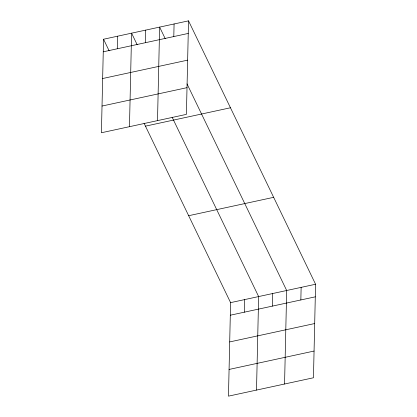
<?xml version="1.0" encoding="UTF-8"?>
<svg xmlns="http://www.w3.org/2000/svg" width="417" height="417" viewBox="0 0 417 417"><rect width="100%" height="100%" fill="white"/><g stroke="black" fill="none" stroke-linecap="round" stroke-linejoin="round"><path stroke-width="0.63" d="M103.541 39.234L101.42 132.752L186.409 114.367L188.531 20.85L103.541 39.234L109.134 50.822M117.281 48.779L117.568 36.201M129.468 126.685L131.59 33.167L137.177 44.755M145.325 42.716L145.611 30.133M157.511 120.617L159.633 27.1L165.226 38.692M173.8 36.555L174.082 23.977M144.068 123.26L230.591 302.633L228.469 396.15L313.459 377.766L315.58 284.248L188.531 20.85M244.331 312.182L244.612 299.599M256.512 390.083L258.639 296.565L172.117 117.193M272.374 306.114L272.661 293.532M284.561 384.015L286.682 290.498L187.024 83.89M300.845 299.953L301.131 287.376M103.254 51.812L188.244 33.433M102.65 78.521L187.64 60.142M102.024 106.043L187.014 87.659M145.47 126.153L230.455 107.774M188.666 215.709L273.656 197.33M230.591 302.633L315.58 284.248M230.304 315.216L315.294 296.831M229.699 341.924L314.689 323.54M229.074 369.441L314.064 351.057"/></g></svg>
